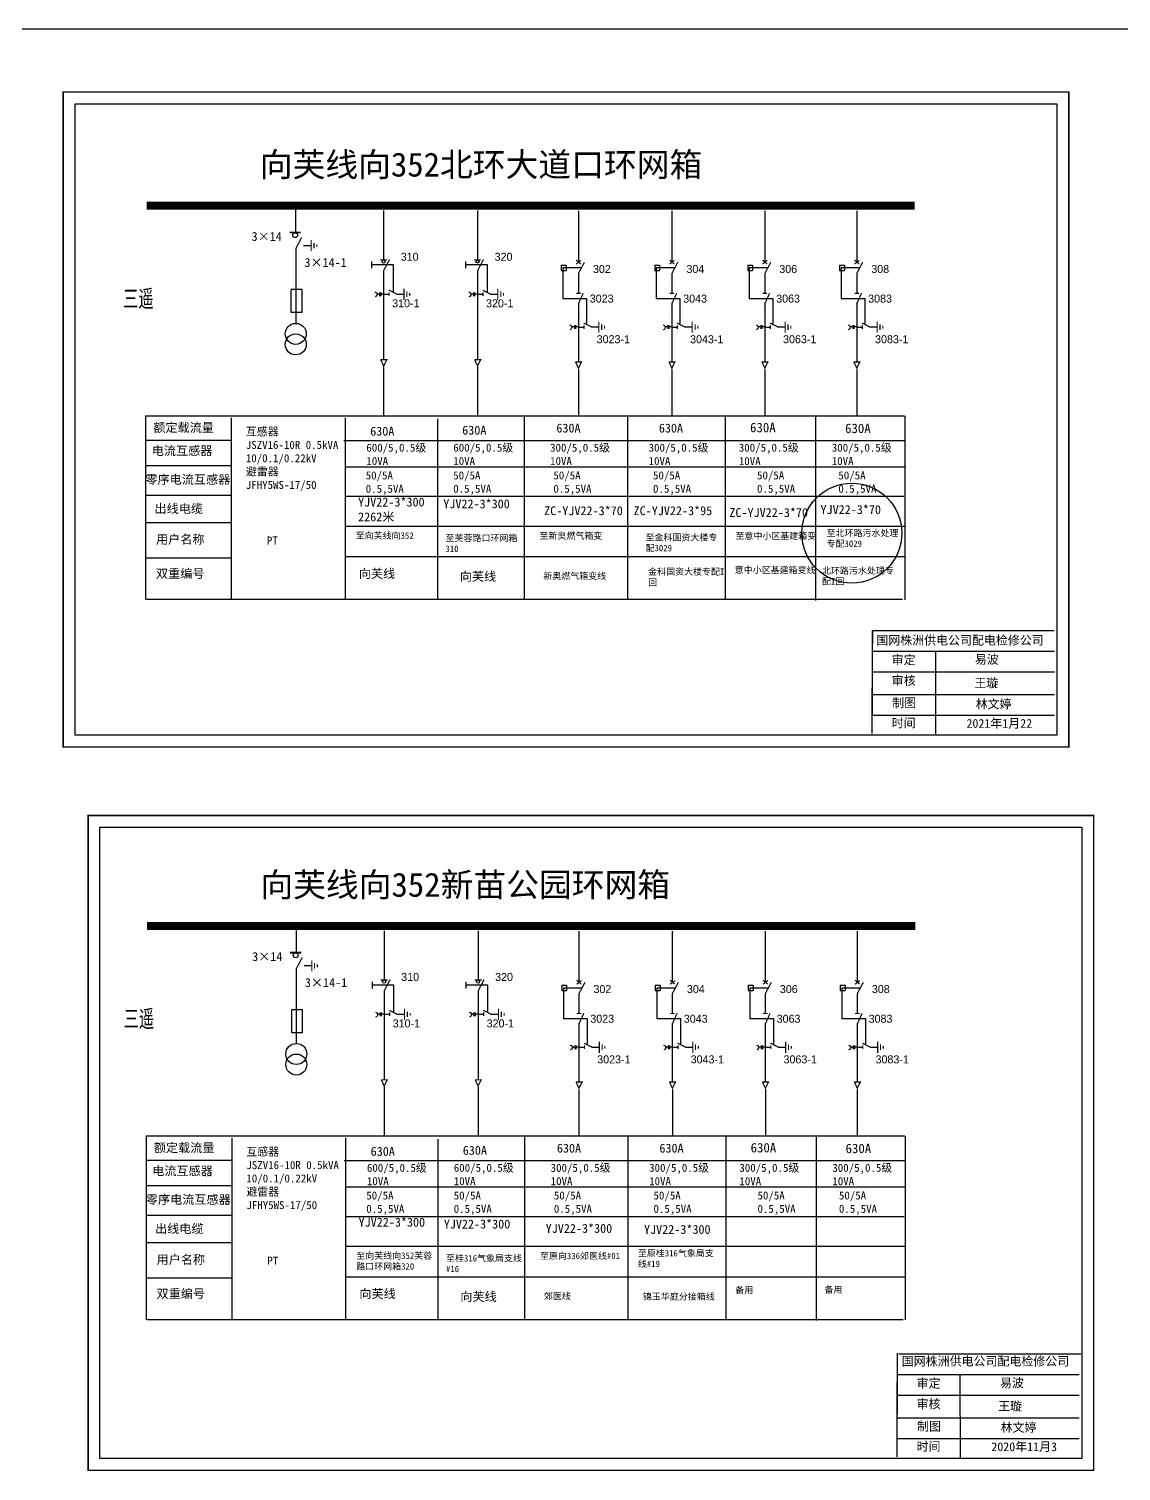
# Model space of a CAD drawing. Extents: x -706 to -286, y -185 to 112.
# Drawn here: x -558.4 to -422.1, y -67.5 to 112.4 of the extents above; entities that cross this region are included whole.
import ezdxf

# ---------------------------------------------------------------- set-up
doc = ezdxf.new("R2010")
doc.units = 0
doc.header["$LTSCALE"] = 0.774411
doc.linetypes.add('ACAD_ISO02W100', pattern=[15, 12, -3])
doc.linetypes.add('CENTER', pattern=[50.8, 31.75, -6.35, 6.35, -6.35])
doc.layers.get('0').update_dxf_attribs({"linetype": 'CONTINUOUS'})
doc.layers.add('2', color=7, linetype='CONTINUOUS')
doc.layers.add('3', color=7, linetype='CONTINUOUS')
doc.styles.add('hztxt_txtstyle_0.00_0_0', font='simkai.ttf')
doc.styles.add('hztxt_txtstyle_1.80_0_0', font='', dxfattribs={"height": 1.8, "bigfont": 'hztxt.shx'})
doc.styles.add('hztxt_txtstyle_2.70_0_0', font='simkai.ttf', dxfattribs={"height": 2.7})
doc.styles.add('SimSun_txtstyle_1.09_0_0', font='', dxfattribs={"height": 1.0944})
doc.styles.add('字体', font='', dxfattribs={"height": 2.5})
doc.styles.add('宋体', font='', dxfattribs={"width": 0.65})
doc.styles.get('hztxt_txtstyle_1.80_0_0').set_extended_font_data('hztxt')
doc.styles.get('SimSun_txtstyle_1.09_0_0').set_extended_font_data('SimSun')
doc.styles.get('字体').set_extended_font_data('SimSun')
doc.styles.get('宋体').set_extended_font_data('SimSun')

# ---------------------------------------------------------------- blocks, each defined once
blk = doc.blocks.new('JD')
for points in [[(-2, 0.2), (-2, -0.2), (2, 0.2), (2, -0.2)], [(1, -1.2), (1, -0.8), (-1, -1.2), (-1, -0.8)], [(-0.5, -1.8), (-0.5, -2.2), (0.5, -1.8), (0.5, -2.2)]]:
    blk.add_trace(points)

msp = doc.modelspace()

# ---------------------------------------------------------------- linework, layer by layer
at = {"color": 0}
for p, q in [((-705.81, 112.39), (-285.81, 112.39)), ((-525.14, 90.32), (-525.14, 87.03)), ((-514.16, 89.71), (-514.16, 83.6)), ((-502.44, 89.71), (-502.44, 83.6)), ((-489.85, 89.68), (-489.85, 83.26)), ((-478.19, 89.68), (-478.19, 83.26)), ((-466.59, 89.68), (-466.59, 83.26)), ((-455.12, 89.68), (-455.12, 83.26)), ((-525.12, 84.99), (-525.12, 75.67)), ((-524.14, 85.36), (-523.2, 85.36)), ((-491.98, 82.92), (-491.38, 82.92)), ((-491.98, 82.92), (-491.98, 82.25)), ((-491.38, 82.92), (-491.38, 82.25)), ((-480.32, 82.92), (-479.72, 82.92)), ((-480.32, 82.92), (-480.32, 82.25)), ((-479.72, 82.92), (-479.72, 82.25)), ((-468.72, 82.92), (-468.13, 82.92)), ((-468.72, 82.92), (-468.72, 82.25)), ((-468.13, 82.92), (-468.13, 82.25)), ((-457.25, 82.92), (-456.65, 82.92)), ((-457.25, 82.92), (-457.25, 82.25)), ((-456.65, 82.92), (-456.65, 82.25)), ((-514.16, 82.24), (-514.16, 71.14)), ((-502.44, 82.24), (-502.44, 71.14)), ((-491.98, 82.25), (-491.38, 82.25)), ((-489.85, 81.9), (-489.85, 79.43)), ((-480.32, 82.25), (-479.72, 82.25)), ((-478.19, 81.9), (-478.19, 79.43)), ((-468.72, 82.25), (-468.13, 82.25)), ((-466.59, 81.9), (-466.59, 79.43)), ((-457.25, 82.25), (-456.65, 82.25)), ((-455.12, 81.9), (-455.12, 79.43)), ((-514.16, 79.29), (-513.46, 79.29)), ((-512.56, 79.31), (-511.62, 79.31)), ((-502.44, 79.29), (-501.75, 79.29)), ((-500.84, 79.31), (-499.9, 79.31)), ((-489.85, 78.19), (-489.85, 70.88)), ((-478.19, 78.19), (-478.19, 70.88)), ((-466.59, 78.19), (-466.59, 70.88)), ((-455.12, 78.19), (-455.12, 70.88)), ((-489.85, 75.19), (-489.16, 75.19)), ((-488.26, 75.21), (-487.32, 75.21)), ((-478.19, 75.19), (-477.5, 75.19)), ((-476.6, 75.21), (-475.66, 75.21)), ((-466.59, 75.19), (-465.9, 75.19)), ((-465, 75.21), (-464.06, 75.21)), ((-455.12, 75.19), (-454.43, 75.19)), ((-453.52, 75.21), (-452.58, 75.21)), ((-533.08, 61.04), (-543.79, 61.04)), ((-533.12, 57.89), (-543.83, 57.89)), ((-533.12, 54.17), (-543.83, 54.17)), ((-533.16, 50.78), (-543.87, 50.78)), ((-533.12, 46.37), (-543.83, 46.37)), ((-525.07, 0.48), (-525.07, -2.81)), ((-514.09, -0.13), (-514.09, -6.24)), ((-502.37, -0.13), (-502.37, -6.24)), ((-489.78, -0.16), (-489.78, -6.58)), ((-478.13, -0.16), (-478.13, -6.58)), ((-466.53, -0.16), (-466.53, -6.58)), ((-455.05, -0.16), (-455.05, -6.58)), ((-525.06, -4.85), (-525.06, -14.17)), ((-524.08, -4.48), (-523.14, -4.48)), ((-491.91, -6.92), (-491.32, -6.92)), ((-491.91, -6.92), (-491.91, -7.59)), ((-491.32, -6.92), (-491.32, -7.59)), ((-480.26, -6.92), (-479.66, -6.92)), ((-480.26, -6.92), (-480.26, -7.59)), ((-479.66, -6.92), (-479.66, -7.59)), ((-468.66, -6.92), (-468.06, -6.92)), ((-468.66, -6.92), (-468.66, -7.59)), ((-468.06, -6.92), (-468.06, -7.59)), ((-457.18, -6.92), (-456.58, -6.92)), ((-457.18, -6.92), (-457.18, -7.59)), ((-456.58, -6.92), (-456.58, -7.59)), ((-514.09, -7.6), (-514.09, -18.7)), ((-502.37, -7.6), (-502.37, -18.7)), ((-491.91, -7.59), (-491.32, -7.59)), ((-489.78, -7.94), (-489.78, -10.41)), ((-480.26, -7.59), (-479.66, -7.59)), ((-478.13, -7.94), (-478.13, -10.41)), ((-468.66, -7.59), (-468.06, -7.59)), ((-466.53, -7.94), (-466.53, -10.41)), ((-457.18, -7.59), (-456.58, -7.59)), ((-455.05, -7.94), (-455.05, -10.41)), ((-514.09, -10.55), (-513.4, -10.55)), ((-512.5, -10.53), (-511.56, -10.53)), ((-502.37, -10.55), (-501.68, -10.55)), ((-500.78, -10.53), (-499.84, -10.53)), ((-489.78, -11.65), (-489.78, -18.96)), ((-478.13, -11.65), (-478.13, -18.96)), ((-466.53, -11.65), (-466.53, -18.96)), ((-455.05, -11.65), (-455.05, -18.96)), ((-489.78, -14.65), (-489.09, -14.65)), ((-488.19, -14.63), (-487.25, -14.63)), ((-478.13, -14.65), (-477.43, -14.65)), ((-476.53, -14.63), (-475.59, -14.63)), ((-466.53, -14.65), (-465.84, -14.65)), ((-464.93, -14.63), (-463.99, -14.63)), ((-455.05, -14.65), (-454.36, -14.65)), ((-453.46, -14.63), (-452.52, -14.63)), ((-533.02, -28.8), (-543.72, -28.8)), ((-533.06, -31.95), (-543.76, -31.95)), ((-533.06, -35.66), (-543.76, -35.66)), ((-533.1, -39.06), (-543.8, -39.06)), ((-533.06, -43.46), (-543.76, -43.46))]:
    msp.add_line(p, q, dxfattribs=at)
at = {"color": 0, "linetype": 'ACAD_ISO02W100'}
for p, q in [((-489.55, 82.57), (-491.79, 82.57)), ((-491.79, 82.57), (-491.79, 78.76)), ((-477.89, 82.57), (-480.13, 82.57)), ((-480.13, 82.57), (-480.13, 78.76)), ((-466.29, 82.57), (-468.53, 82.57)), ((-468.53, 82.57), (-468.53, 78.76)), ((-454.82, 82.57), (-457.06, 82.57)), ((-457.06, 82.57), (-457.06, 78.76)), ((-491.79, 78.76), (-488.84, 78.76)), ((-488.84, 78.76), (-488.84, 75.62)), ((-480.13, 78.76), (-477.18, 78.76)), ((-477.18, 78.76), (-477.18, 75.62)), ((-468.53, 78.76), (-465.58, 78.76)), ((-465.58, 78.76), (-465.58, 75.62)), ((-457.06, 78.76), (-454.1, 78.76)), ((-454.1, 78.76), (-454.1, 75.62)), ((-489.48, -7.27), (-491.72, -7.27)), ((-491.72, -7.27), (-491.72, -11.08)), ((-477.83, -7.27), (-480.07, -7.27)), ((-480.07, -7.27), (-480.07, -11.08)), ((-466.23, -7.27), (-468.47, -7.27)), ((-468.47, -7.27), (-468.47, -11.08)), ((-454.75, -7.27), (-456.99, -7.27)), ((-456.99, -7.27), (-456.99, -11.08)), ((-491.72, -11.08), (-488.77, -11.08)), ((-488.77, -11.08), (-488.77, -14.22)), ((-480.07, -11.08), (-477.11, -11.08)), ((-477.11, -11.08), (-477.11, -14.22)), ((-468.47, -11.08), (-465.51, -11.08)), ((-465.51, -11.08), (-465.51, -14.22)), ((-456.99, -11.08), (-454.04, -11.08)), ((-454.04, -11.08), (-454.04, -14.22))]:
    msp.add_line(p, q, dxfattribs=at)
at = {"color": 0, "linetype": 'CENTER'}
for p, q in [((-514.15, 70.24), (-514.15, 64.1)), ((-502.43, 70.24), (-502.43, 64.1)), ((-489.85, 69.9), (-489.85, 64.14)), ((-478.19, 69.9), (-478.19, 64.14)), ((-466.59, 69.9), (-466.59, 64.14)), ((-455.11, 69.9), (-455.11, 64.14)), ((-514.09, -19.6), (-514.09, -25.73)), ((-502.37, -19.6), (-502.37, -25.73)), ((-489.78, -19.94), (-489.78, -25.7)), ((-478.12, -19.94), (-478.12, -25.7)), ((-466.52, -19.94), (-466.52, -25.7)), ((-455.05, -19.94), (-455.05, -25.7))]:
    msp.add_line(p, q, dxfattribs=at)
at = {"color": 0, "linetype": 'Continuous'}
for p, q in [((-543.85, 64.12), (-449.19, 64.12)), ((-543.81, 41.18), (-543.81, 64.12)), ((-533.18, 63.87), (-533.18, 41.18)), ((-518.97, 63.87), (-518.97, 41.18)), ((-507.45, 63.72), (-507.45, 41.19)), ((-496.63, 64.08), (-496.63, 41.18)), ((-483.73, 64.08), (-483.73, 41.18)), ((-471.53, 64.06), (-471.53, 41.16)), ((-460.26, 63.98), (-460.26, 41.09)), ((-449.13, 64.1), (-449.13, 41.16)), ((-519.14, 61.05), (-449.15, 61.05)), ((-518.97, 57.76), (-449.13, 57.76)), ((-518.97, 54.08), (-449.25, 54.08)), ((-518.97, 50.35), (-449.06, 50.35)), ((-518.97, 46.55), (-449.15, 46.55)), ((-449.4, 41.18), (-543.73, 41.18)), ((-453.19, 34.77), (-430.44, 34.77)), ((-445.27, 34.77), (-445.3, 24.43)), ((-453.19, 32.18), (-430.44, 32.18)), ((-453.19, 29.35), (-430.44, 29.35)), ((-453.19, 26.76), (-430.44, 26.76)), ((-543.78, -25.72), (-449.12, -25.72)), ((-543.74, -48.66), (-543.74, -25.72)), ((-533.11, -25.97), (-533.11, -48.66)), ((-518.9, -25.97), (-518.9, -48.66)), ((-507.39, -26.12), (-507.39, -48.65)), ((-496.56, -25.76), (-496.56, -48.66)), ((-483.67, -25.76), (-483.67, -48.66)), ((-471.47, -25.78), (-471.47, -48.67)), ((-460.2, -25.86), (-460.2, -48.75)), ((-449.06, -25.74), (-449.06, -48.68)), ((-519.08, -28.78), (-449.09, -28.78)), ((-518.9, -32.08), (-449.06, -32.08)), ((-518.9, -35.76), (-449.18, -35.76)), ((-518.9, -39.49), (-448.99, -39.49)), ((-518.9, -43.29), (-449.09, -43.29)), ((-449.33, -48.66), (-543.67, -48.66)), ((-450.09, -55.47), (-427.34, -55.47)), ((-442.27, -55.53), (-442.19, -65.81)), ((-450.09, -58.06), (-427.34, -58.06)), ((-450.09, -60.89), (-427.34, -60.89)), ((-450.09, -63.48), (-427.34, -63.48))]:
    msp.add_line(p, q, dxfattribs=at)
at = {"color": 0, "linetype": 'Continuous', "const_width": 0.182}
for points in [[(-554.14, 104.5), (-428.65, 104.5), (-428.65, 22.79), (-554.14, 22.79)], [(-551.03, 14.25), (-425.55, 14.25), (-425.55, -67.45), (-551.03, -67.45)]]:
    msp.add_lwpolyline(points, close=True, dxfattribs=at)
at = {"color": 0, "linetype": 'Continuous'}
for points in [[(-552.66, 103.02), (-430.13, 103.02), (-430.13, 24.27), (-552.66, 24.27)], [(-549.55, 12.78), (-427.02, 12.78), (-427.02, -65.97), (-549.55, -65.97)]]:
    msp.add_lwpolyline(points, close=True, dxfattribs=at)
at = {"color": 0}
for points, const_width in [([(-543.73, 90.32), (-447.89, 90.32)], 0.998), ([(-525.89, 86.98), (-524.49, 86.98)], 0.238), ([(-525.12, 84.95), (-524.38, 86.37)], 0.15), ([(-514.6, 83.58), (-513.71, 83.58)], 0.15), ([(-514.16, 82.2), (-513.41, 83.62)], 0.15), ([(-502.88, 83.58), (-502, 83.58)], 0.15), ([(-502.44, 82.2), (-501.69, 83.62)], 0.15), ([(-490.13, 83.04), (-489.53, 83.5)], 0.15), ([(-490.13, 83.54), (-489.54, 83.05)], 0.15), ([(-489.85, 81.86), (-489.1, 83.28)], 0.15), ([(-478.47, 83.54), (-477.88, 83.05)], 0.15), ([(-478.48, 83.04), (-477.87, 83.5)], 0.15), ([(-478.19, 81.86), (-477.44, 83.28)], 0.15), ([(-466.87, 83.54), (-466.29, 83.05)], 0.15), ([(-466.88, 83.04), (-466.27, 83.5)], 0.15), ([(-466.59, 81.86), (-465.84, 83.28)], 0.15), ([(-455.4, 83.04), (-454.79, 83.5)], 0.15), ([(-455.4, 83.54), (-454.81, 83.05)], 0.15), ([(-455.12, 81.86), (-454.37, 83.28)], 0.15), ([(-513.5, 79.79), (-512.5, 79.29)], 0.15), ([(-513.46, 79.52), (-513.46, 79.06)], 0.15), ([(-501.78, 79.79), (-500.79, 79.29)], 0.15), ([(-501.75, 79.52), (-501.75, 79.06)], 0.15), ([(-490.12, 79.39), (-489.56, 79.39)], 0.15), ([(-489.88, 78.01), (-489.25, 79.42)], 0.15), ([(-478.46, 79.39), (-477.91, 79.39)], 0.15), ([(-478.22, 78.01), (-477.59, 79.42)], 0.15), ([(-466.86, 79.39), (-466.31, 79.39)], 0.15), ([(-466.62, 78.01), (-465.99, 79.42)], 0.15), ([(-455.39, 79.39), (-454.83, 79.39)], 0.15), ([(-455.15, 78.01), (-454.52, 79.42)], 0.15), ([(-489.2, 75.69), (-488.2, 75.19)], 0.15), ([(-477.54, 75.69), (-476.54, 75.19)], 0.15), ([(-465.94, 75.69), (-464.94, 75.19)], 0.15), ([(-454.46, 75.69), (-453.47, 75.19)], 0.15), ([(-489.16, 75.42), (-489.16, 74.96)], 0.15), ([(-477.5, 75.42), (-477.5, 74.96)], 0.15), ([(-465.9, 75.42), (-465.9, 74.96)], 0.15), ([(-454.43, 75.42), (-454.43, 74.96)], 0.15), ([(-514.52, 71.12), (-513.76, 71.12), (-514.15, 70.34), (-514.52, 71.13)], 0.15), ([(-502.81, 71.12), (-502.04, 71.12), (-502.43, 70.34), (-502.8, 71.13)], 0.15), ([(-490.22, 70.84), (-489.46, 70.84), (-489.85, 70.06), (-490.21, 70.85)], 0.15), ([(-478.56, 70.84), (-477.8, 70.84), (-478.19, 70.06), (-478.55, 70.85)], 0.15), ([(-466.96, 70.84), (-466.2, 70.84), (-466.59, 70.06), (-466.95, 70.85)], 0.15), ([(-455.48, 70.84), (-454.72, 70.84), (-455.11, 70.06), (-455.48, 70.85)], 0.15), ([(-543.67, 0.48), (-447.82, 0.48)], 0.998), ([(-525.83, -2.86), (-524.42, -2.86)], 0.238), ([(-525.06, -4.88), (-524.31, -3.46)], 0.15), ([(-514.53, -6.26), (-513.65, -6.26)], 0.15), ([(-514.09, -7.64), (-513.34, -6.22)], 0.15), ([(-502.81, -6.26), (-501.93, -6.26)], 0.15), ([(-502.37, -7.64), (-501.62, -6.22)], 0.15), ([(-490.06, -6.3), (-489.48, -6.79)], 0.15), ([(-490.07, -6.8), (-489.46, -6.34)], 0.15), ([(-489.78, -7.98), (-489.03, -6.56)], 0.15), ([(-478.41, -6.8), (-477.8, -6.34)], 0.15), ([(-478.41, -6.3), (-477.82, -6.79)], 0.15), ([(-478.13, -7.98), (-477.38, -6.56)], 0.15), ([(-466.81, -6.8), (-466.2, -6.34)], 0.15), ([(-466.81, -6.3), (-466.22, -6.79)], 0.15), ([(-466.53, -7.98), (-465.78, -6.56)], 0.15), ([(-455.33, -6.3), (-454.74, -6.79)], 0.15), ([(-455.34, -6.8), (-454.73, -6.34)], 0.15), ([(-455.05, -7.98), (-454.3, -6.56)], 0.15), ([(-513.44, -10.05), (-512.44, -10.55)], 0.15), ([(-513.4, -10.32), (-513.4, -10.78)], 0.15), ([(-501.72, -10.05), (-500.72, -10.55)], 0.15), ([(-501.68, -10.32), (-501.68, -10.78)], 0.15), ([(-490.05, -10.45), (-489.5, -10.45)], 0.15), ([(-489.81, -11.83), (-489.18, -10.42)], 0.15), ([(-478.39, -10.45), (-477.84, -10.45)], 0.15), ([(-478.16, -11.83), (-477.53, -10.42)], 0.15), ([(-466.8, -10.45), (-466.24, -10.45)], 0.15), ([(-466.56, -11.83), (-465.93, -10.42)], 0.15), ([(-455.32, -10.45), (-454.76, -10.45)], 0.15), ([(-455.08, -11.83), (-454.45, -10.42)], 0.15), ([(-489.13, -14.15), (-488.13, -14.65)], 0.15), ([(-489.09, -14.42), (-489.09, -14.88)], 0.15), ([(-477.47, -14.15), (-476.47, -14.65)], 0.15), ([(-477.43, -14.42), (-477.43, -14.88)], 0.15), ([(-465.87, -14.15), (-464.88, -14.65)], 0.15), ([(-465.84, -14.42), (-465.84, -14.88)], 0.15), ([(-454.4, -14.15), (-453.4, -14.65)], 0.15), ([(-454.36, -14.42), (-454.36, -14.88)], 0.15), ([(-514.46, -18.72), (-513.7, -18.72), (-514.09, -19.49), (-514.45, -18.71)], 0.15), ([(-502.74, -18.72), (-501.98, -18.72), (-502.37, -19.49), (-502.73, -18.71)], 0.15), ([(-490.15, -19), (-489.39, -19), (-489.78, -19.77), (-490.14, -18.99)], 0.15), ([(-478.49, -19), (-477.73, -19), (-478.12, -19.77), (-478.48, -18.99)], 0.15), ([(-466.9, -19), (-466.13, -19), (-466.52, -19.77), (-466.89, -18.99)], 0.15), ([(-455.42, -19), (-454.66, -19), (-455.05, -19.77), (-455.41, -18.99)], 0.15)]:
    msp.add_lwpolyline(points, dxfattribs=dict(at, const_width=const_width))
for points in [[(-515.67, 83.36), (-515.67, 82.52)], [(-503.95, 83.36), (-503.95, 82.52)], [(-525.72, 79.83), (-525.72, 77.03), (-524.33, 77.03), (-524.33, 79.86), (-525.72, 79.86)], [(-514.66, 79.3), (-514.98, 79.3)], [(-514.66, 79.51), (-514.66, 79.05)], [(-514.52, 79.51), (-514.52, 79.05)], [(-514.16, 79.3), (-514.52, 79.3)], [(-502.94, 79.3), (-503.26, 79.3)], [(-502.94, 79.51), (-502.94, 79.05)], [(-502.8, 79.51), (-502.8, 79.05)], [(-502.44, 79.3), (-502.8, 79.3)], [(-490.35, 75.2), (-490.67, 75.2)], [(-490.35, 75.41), (-490.35, 74.95)], [(-490.21, 75.41), (-490.21, 74.95)], [(-489.85, 75.2), (-490.21, 75.2)], [(-478.7, 75.2), (-479.01, 75.2)], [(-478.7, 75.41), (-478.7, 74.95)], [(-478.55, 75.41), (-478.55, 74.95)], [(-478.19, 75.2), (-478.55, 75.2)], [(-467.1, 75.2), (-467.41, 75.2)], [(-467.1, 75.41), (-467.1, 74.95)], [(-466.96, 75.41), (-466.96, 74.95)], [(-466.6, 75.2), (-466.96, 75.2)], [(-455.62, 75.2), (-455.94, 75.2)], [(-455.62, 75.41), (-455.62, 74.95)], [(-455.48, 75.41), (-455.48, 74.95)], [(-455.12, 75.2), (-455.48, 75.2)], [(-515.6, -6.48), (-515.6, -7.32)], [(-503.88, -6.48), (-503.88, -7.32)], [(-525.65, -10.01), (-525.65, -12.81), (-524.27, -12.81), (-524.27, -9.98), (-525.65, -9.98)], [(-514.59, -10.54), (-514.91, -10.54)], [(-514.59, -10.33), (-514.59, -10.78)], [(-514.45, -10.33), (-514.45, -10.78)], [(-514.09, -10.54), (-514.45, -10.54)], [(-502.88, -10.54), (-503.19, -10.54)], [(-502.88, -10.33), (-502.88, -10.78)], [(-502.74, -10.33), (-502.74, -10.78)], [(-502.37, -10.54), (-502.74, -10.54)], [(-490.29, -14.64), (-490.6, -14.64)], [(-490.29, -14.43), (-490.29, -14.89)], [(-490.15, -14.43), (-490.15, -14.89)], [(-489.79, -14.64), (-490.15, -14.64)], [(-478.63, -14.64), (-478.94, -14.64)], [(-478.63, -14.43), (-478.63, -14.89)], [(-478.49, -14.43), (-478.49, -14.89)], [(-478.13, -14.64), (-478.49, -14.64)], [(-467.03, -14.64), (-467.35, -14.64)], [(-467.03, -14.43), (-467.03, -14.89)], [(-466.89, -14.43), (-466.89, -14.89)], [(-466.53, -14.64), (-466.89, -14.64)], [(-455.55, -14.64), (-455.87, -14.64)], [(-455.55, -14.43), (-455.55, -14.89)], [(-455.41, -14.43), (-455.41, -14.89)], [(-455.05, -14.64), (-455.41, -14.64)]]:
    msp.add_lwpolyline(points, dxfattribs=at)
at = {"color": 0, "linetype": 'ACAD_ISO02W100'}
for points in [[(-512.93, 79.53), (-512.93, 82.94), (-515.67, 82.94)], [(-501.21, 79.53), (-501.21, 82.94), (-503.95, 82.94)], [(-512.86, -10.31), (-512.86, -6.9), (-515.6, -6.9)], [(-501.14, -10.31), (-501.14, -6.9), (-503.88, -6.9)]]:
    msp.add_lwpolyline(points, dxfattribs=at)
at = {"color": 0}
for points in [[(-515.24, 79.56, -0.877934), (-515.23, 78.95)], [(-503.53, 79.56, -0.877934), (-503.51, 78.95)], [(-490.94, 75.45, -0.877934), (-490.93, 74.85)], [(-479.28, 75.45, -0.877934), (-479.27, 74.85)], [(-467.68, 75.45, -0.877934), (-467.67, 74.85)], [(-456.2, 75.45, -0.877934), (-456.19, 74.85)], [(-515.18, -10.28, -0.877934), (-515.17, -10.89)], [(-503.46, -10.28, -0.877934), (-503.45, -10.89)], [(-490.87, -14.39, -0.877934), (-490.86, -14.99)], [(-479.21, -14.39, -0.877934), (-479.2, -14.99)], [(-467.62, -14.39, -0.877934), (-467.6, -14.99)], [(-456.14, -14.39, -0.877934), (-456.13, -14.99)]]:
    msp.add_lwpolyline(points, format="xyb", dxfattribs=at)
at = {"color": 0, "linetype": 'Continuous', "const_width": 0.182}
for points in [[(-453.15, 37.31), (-453.21, 24.48)], [(-453.19, 37.31), (-430.44, 37.31)], [(-450.05, -52.81), (-450.1, -65.77)], [(-449.89, -52.92), (-427.14, -52.92)]]:
    msp.add_lwpolyline(points, dxfattribs=at)
at = {"color": 0}
for centre, radius in [((-525.19, 86.65), 0.305), ((-514.16, 83.37), 0.192), ((-502.44, 83.37), 0.192), ((-525.13, -3.19), 0.305), ((-514.09, -6.47), 0.192), ((-502.37, -6.47), 0.192)]:
    msp.add_circle(centre, radius, dxfattribs=at)
at = {"color": 1, "linetype": 'Continuous'}
msp.add_circle((-455.73, 49.47), 6.24, dxfattribs=at)
at = {"layer": '2', "color": 0}
for centre in [(-525.12, 74.34), (-525.12, 73.03), (-525.05, -15.5), (-525.05, -16.81)]:
    msp.add_circle(centre, 1.31, dxfattribs=at)

# ---------------------------------------------------------------- block references
at = {"color": 0, "xscale": 0.3494655254594932, "yscale": 0.3494655254594932, "zscale": 0.3494655254595134, "rotation": 90}
for p in [(-523.19, 85.34), (-511.61, 79.28), (-499.89, 79.28), (-487.3, 75.18), (-475.64, 75.18), (-464.05, 75.18), (-452.57, 75.18), (-523.12, -4.5), (-511.54, -10.55), (-499.82, -10.55), (-487.24, -14.66), (-475.58, -14.66), (-463.98, -14.66), (-452.5, -14.66)]:
    msp.add_blockref('JD', p, dxfattribs=at)

# ---------------------------------------------------------------- texts
at = {"color": 0, "linetype": 'Continuous', "style": 'hztxt_txtstyle_2.70_0_0'}
for s, p in [('3×14', (-530.63, 85.94)), ('3×14-1', (-524.04, 82.69)), ('3×14', (-530.56, -3.9)), ('3×14-1', (-523.98, -7.15))]:
    msp.add_text(s, height=1.109, dxfattribs=at).set_placement(p)
at = {"color": 0, "style": 'hztxt_txtstyle_1.80_0_0'}
for s, p in [('310', (-512.02, 83.46)), ('320', (-500.3, 83.46)), ('302', (-488.03, 81.93)), ('304', (-476.37, 81.93)), ('306', (-464.78, 81.93)), ('308', (-453.3, 81.93)), ('3023', (-488.43, 78.24)), ('3043', (-476.77, 78.24)), ('3063', (-465.17, 78.24)), ('3083', (-453.69, 78.24)), ('310-1', (-513.09, 77.65)), ('320-1', (-501.37, 77.65)), ('3023-1', (-487.57, 73.17)), ('3043-1', (-475.91, 73.17)), ('3063-1', (-464.31, 73.17)), ('3083-1', (-452.83, 73.17)), ('310', (-511.96, -6.38)), ('320', (-500.24, -6.38)), ('302', (-487.97, -7.9)), ('304', (-476.31, -7.9)), ('306', (-464.71, -7.9)), ('308', (-453.23, -7.9)), ('3023', (-488.36, -11.6)), ('3043', (-476.7, -11.6)), ('3063', (-465.11, -11.6)), ('3083', (-453.63, -11.6)), ('310-1', (-513.02, -12.18)), ('320-1', (-501.3, -12.18)), ('3023-1', (-487.5, -16.67)), ('3043-1', (-475.84, -16.67)), ('3063-1', (-464.25, -16.67)), ('3083-1', (-452.77, -16.67))]:
    msp.add_text(s, height=0.998, dxfattribs=at).set_placement(p)
at = {"color": 0, "linetype": 'Continuous', "attachment_point": 1}
for s, insert, char_height, width, style in [('向芙线向352北环大道口环网箱', (-529.61, 96.96), 3, 90.5642, '字体'), ('{\\fSimSun|b0|i0|c134|p2;额定载流量}', (-542.9, 63.21), 1.1094, 17.8852, 'hztxt_txtstyle_2.70_0_0'), ('{\\fSimSun|b0|i0|c134|p2;630A}', (-492.6, 63.14), 1.1094, 17.8852, 'hztxt_txtstyle_2.70_0_0'), ('{\\fSimSun|b0|i0|c134|p2;630A}', (-479.81, 63.14), 1.1094, 17.8852, 'hztxt_txtstyle_2.70_0_0'), ('{\\fSimSun|b0|i0|c134|p2;630A}', (-468.43, 63.24), 1.1757, 9.454, 'hztxt_txtstyle_0.00_0_0'), ('{\\fSimSun|b0|i0|c134|p2;630A}', (-456.57, 63.14), 1.1757, 9.454, 'hztxt_txtstyle_0.00_0_0'), ('\\A1;{\\fSimSun|b0|i0|c134|p2;互感器\\PJSZV16-10R 0.5kVA\\P10/0.1/0.22kV\\P避雷器\\PJFHY5WS-17/50}', (-531.35, 62.65), 0.9985, 18.4113, 'hztxt_txtstyle_2.70_0_0'), ('{\\fSimSun|b0|i0|c134|p2;630A}', (-515.83, 62.75), 1.1094, 17.8852, 'hztxt_txtstyle_2.70_0_0'), ('{\\fSimSun|b0|i0|c134|p2;630A}', (-504.35, 62.88), 1.1094, 17.8852, 'hztxt_txtstyle_2.70_0_0'), ('{\\fSimSun|b0|i0|c134|p2;电流互感器}', (-543.09, 60.32), 1.1094, 17.8852, 'hztxt_txtstyle_2.70_0_0'), ('\\A1;{\\fSimSun|b0|i0|c134|p2;600/5,0.5级\\P10VA}', (-516.31, 60.64), 0.9985, 18.4113, 'hztxt_txtstyle_2.70_0_0'), ('\\A1;{\\fSimSun|b0|i0|c134|p2;600/5,0.5级\\P10VA}', (-505.46, 60.64), 0.9985, 18.4113, 'hztxt_txtstyle_2.70_0_0'), ('\\A1;{\\fSimSun|b0|i0|c134|p2;300/5,0.5级\\P10VA}', (-493.38, 60.64), 0.9985, 18.4113, 'hztxt_txtstyle_2.70_0_0'), ('\\A1;{\\fSimSun|b0|i0|c134|p2;300/5,0.5级\\P10VA}', (-481.09, 60.64), 0.9985, 18.4113, 'hztxt_txtstyle_2.70_0_0'), ('\\A1;{\\fSimSun|b0|i0|c134|p2;300/5,0.5级\\P10VA}', (-469.83, 60.64), 0.9985, 18.4113, 'hztxt_txtstyle_2.70_0_0'), ('\\A1;{\\fSimSun|b0|i0|c134|p2;300/5,0.5级\\P10VA}', (-458.23, 60.64), 0.9985, 18.4113, 'hztxt_txtstyle_2.70_0_0'), ('{\\fSimSun|b0|i0|c134|p2;零序电流互感器}', (-543.88, 56.74), 1.1094, 17.8852, 'hztxt_txtstyle_2.70_0_0'), ('{\\fSimSun|b0|i0|c134|p2;50/5A\\P0.5,5VA}', (-516.39, 57.18), 0.9985, 17.8852, 'hztxt_txtstyle_2.70_0_0'), ('{\\fSimSun|b0|i0|c134|p2;50/5A\\P0.5,5VA}', (-505.47, 57.18), 0.9985, 17.8852, 'hztxt_txtstyle_2.70_0_0'), ('{\\fSimSun|b0|i0|c134|p2;50/5A\\P0.5,5VA}', (-492.97, 57.18), 0.9985, 17.8852, 'hztxt_txtstyle_2.70_0_0'), ('{\\fSimSun|b0|i0|c134|p2;50/5A\\P0.5,5VA}', (-480.54, 57.18), 0.9985, 17.8852, 'hztxt_txtstyle_2.70_0_0'), ('{\\fSimSun|b0|i0|c134|p2;50/5A\\P0.5,5VA}', (-467.56, 57.18), 0.9985, 17.8852, 'hztxt_txtstyle_2.70_0_0'), ('{\\fSimSun|b0|i0|c134|p2;50/5A\\P0.5,5VA}', (-457.41, 57.18), 0.9985, 17.8852, 'hztxt_txtstyle_2.70_0_0'), ('{\\fSimSun|b0|i0|c134|p2;YJV22-3*300\\P2262米}', (-517.34, 53.91), 1.1094, 17.8852, 'hztxt_txtstyle_2.70_0_0'), ('{\\fSimSun|b0|i0|c134|p2;出线电缆}', (-542.75, 53.1), 1.1094, 17.8852, 'hztxt_txtstyle_2.70_0_0'), ('{\\fSimSun|b0|i0|c134|p2;用户名称}', (-542.56, 49.26), 1.1094, 17.8852, 'hztxt_txtstyle_2.70_0_0'), ('{\\fSimSun|b0|i0|c134|p2;PT}', (-528.73, 49.06), 1.0024, 7.7986, 'hztxt_txtstyle_0.00_0_0'), ('{\\fSimSun|b0|i0|c134|p2;至向芙线向352}', (-517.64, 49.58), 0.8, 9.6036, 'hztxt_txtstyle_2.70_0_0'), ('{\\fSimSun|b0|i0|c134|p2;至芙蓉路口环网箱310}', (-506.43, 49.26), 0.8, 9.6036, 'hztxt_txtstyle_2.70_0_0'), ('{\\fSimSun|b0|i0|c134|p2;双重编号}', (-542.56, 45), 1.1094, 17.8852, 'hztxt_txtstyle_2.70_0_0'), ('{\\fSimSun|b0|i0|c134|p2;向芙线}', (-517.25, 44.99), 1.1094, 9.6036, 'hztxt_txtstyle_2.70_0_0'), ('{\\fSimSun|b0|i0|c134|p2;向芙线}', (-504.65, 44.64), 1.1094, 9.6036, 'hztxt_txtstyle_2.70_0_0'), ('国网株洲供电公司配电检修公司', (-452.68, 36.66), 1.0944, 29.9201, '字体'), ('\\f\uffbfﾬￌﾣﾤ_GB2312|b0|i0|c134|p49;审定', (-450.75, 34.2), 1.0944, 8.5588, '字体'), ('\\f\uffbfﾬￌﾣﾤ_GB2312|b0|i0|c134|p49;审核', (-450.75, 31.63), 1.0944, 8.5588, '字体'), ('\\f\uffbfﾬￌﾣﾤ_GB2312|b0|i0|c134|p49;制图', (-450.69, 28.85), 1.0944, 8.5588, '字体'), ('\\f\uffbfﾬￌﾣﾤ_GB2312|b0|i0|c134|p49;时间', (-450.75, 26.34), 1.0944, 8.5588, '字体'), ('向芙线向352新苗公园环网箱', (-529.54, 7.12), 3, 90.5642, '字体'), ('{\\fSimSun|b0|i0|c134|p2;额定载流量}', (-542.83, -26.63), 1.1094, 17.8852, 'hztxt_txtstyle_2.70_0_0'), ('{\\fSimSun|b0|i0|c134|p2;630A}', (-504.28, -26.96), 1.1094, 17.8852, 'hztxt_txtstyle_2.70_0_0'), ('{\\fSimSun|b0|i0|c134|p2;630A}', (-492.53, -26.69), 1.1094, 17.8852, 'hztxt_txtstyle_2.70_0_0'), ('{\\fSimSun|b0|i0|c134|p2;630A}', (-479.74, -26.69), 1.1094, 17.8852, 'hztxt_txtstyle_2.70_0_0'), ('{\\fSimSun|b0|i0|c134|p2;630A}', (-468.36, -26.6), 1.1757, 9.454, 'hztxt_txtstyle_0.00_0_0'), ('{\\fSimSun|b0|i0|c134|p2;630A}', (-456.51, -26.69), 1.1757, 9.454, 'hztxt_txtstyle_0.00_0_0'), ('\\A1;{\\fSimSun|b0|i0|c134|p2;互感器\\PJSZV16-10R 0.5kVA\\P10/0.1/0.22kV\\P避雷器\\PJFHY5WS-17/50}', (-531.28, -27.19), 0.9985, 18.4113, 'hztxt_txtstyle_2.70_0_0'), ('{\\fSimSun|b0|i0|c134|p2;630A}', (-515.77, -27.09), 1.1094, 17.8852, 'hztxt_txtstyle_2.70_0_0'), ('{\\fSimSun|b0|i0|c134|p2;电流互感器}', (-543.03, -29.52), 1.1094, 17.8852, 'hztxt_txtstyle_2.70_0_0'), ('\\A1;{\\fSimSun|b0|i0|c134|p2;600/5,0.5级\\P10VA}', (-516.24, -29.2), 0.9985, 18.4113, 'hztxt_txtstyle_2.70_0_0'), ('\\A1;{\\fSimSun|b0|i0|c134|p2;600/5,0.5级\\P10VA}', (-505.4, -29.2), 0.9985, 18.4113, 'hztxt_txtstyle_2.70_0_0'), ('\\A1;{\\fSimSun|b0|i0|c134|p2;300/5,0.5级\\P10VA}', (-493.31, -29.2), 0.9985, 18.4113, 'hztxt_txtstyle_2.70_0_0'), ('\\A1;{\\fSimSun|b0|i0|c134|p2;300/5,0.5级\\P10VA}', (-481.02, -29.2), 0.9985, 18.4113, 'hztxt_txtstyle_2.70_0_0'), ('\\A1;{\\fSimSun|b0|i0|c134|p2;300/5,0.5级\\P10VA}', (-469.76, -29.2), 0.9985, 18.4113, 'hztxt_txtstyle_2.70_0_0'), ('\\A1;{\\fSimSun|b0|i0|c134|p2;300/5,0.5级\\P10VA}', (-458.16, -29.2), 0.9985, 18.4113, 'hztxt_txtstyle_2.70_0_0'), ('{\\fSimSun|b0|i0|c134|p2;零序电流互感器}', (-543.82, -33.09), 1.1094, 17.8852, 'hztxt_txtstyle_2.70_0_0'), ('{\\fSimSun|b0|i0|c134|p2;50/5A\\P0.5,5VA}', (-516.32, -32.65), 0.9985, 17.8852, 'hztxt_txtstyle_2.70_0_0'), ('{\\fSimSun|b0|i0|c134|p2;50/5A\\P0.5,5VA}', (-505.41, -32.65), 0.9985, 17.8852, 'hztxt_txtstyle_2.70_0_0'), ('{\\fSimSun|b0|i0|c134|p2;50/5A\\P0.5,5VA}', (-492.91, -32.65), 0.9985, 17.8852, 'hztxt_txtstyle_2.70_0_0'), ('{\\fSimSun|b0|i0|c134|p2;50/5A\\P0.5,5VA}', (-480.48, -32.65), 0.9985, 17.8852, 'hztxt_txtstyle_2.70_0_0'), ('{\\fSimSun|b0|i0|c134|p2;50/5A\\P0.5,5VA}', (-467.5, -32.65), 0.9985, 17.8852, 'hztxt_txtstyle_2.70_0_0'), ('{\\fSimSun|b0|i0|c134|p2;50/5A\\P0.5,5VA}', (-457.34, -32.65), 0.9985, 17.8852, 'hztxt_txtstyle_2.70_0_0'), ('{\\fSimSun|b0|i0|c134|p2;YJV22-3*300}', (-517.28, -35.93), 1.1094, 17.8852, 'hztxt_txtstyle_2.70_0_0'), ('{\\fSimSun|b0|i0|c134|p2;出线电缆}', (-542.68, -36.73), 1.1094, 17.8852, 'hztxt_txtstyle_2.70_0_0'), ('{\\fSimSun|b0|i0|c134|p2;用户名称}', (-542.49, -40.58), 1.1094, 17.8852, 'hztxt_txtstyle_2.70_0_0'), ('{\\fSimSun|b0|i0|c134|p2;PT}', (-528.67, -40.78), 1.0024, 7.7986, 'hztxt_txtstyle_0.00_0_0'), ('{\\fSimSun|b0|i0|c134|p2;至向芙线向352芙蓉路口环网箱320}', (-517.57, -40.26), 0.8, 9.6036, 'hztxt_txtstyle_2.70_0_0'), ('{\\fSimSun|b0|i0|c134|p2;至桂316气象局支线#16}', (-506.37, -40.58), 0.8, 9.6036, 'hztxt_txtstyle_2.70_0_0'), ('{\\fSimSun|b0|i0|c134|p2;至原桂316气象局支线#19}', (-482.43, -39.95), 0.8, 9.6036, 'hztxt_txtstyle_2.70_0_0'), ('{\\fSimSun|b0|i0|c134|p2;双重编号}', (-542.49, -44.84), 1.1094, 17.8852, 'hztxt_txtstyle_2.70_0_0'), ('{\\fSimSun|b0|i0|c134|p2;向芙线}', (-517.18, -44.85), 1.1094, 9.6036, 'hztxt_txtstyle_2.70_0_0'), ('{\\fSimSun|b0|i0|c134|p2;向芙线}', (-504.58, -45.2), 1.1094, 9.6036, 'hztxt_txtstyle_2.70_0_0'), ('国网株洲供电公司配电检修公司', (-449.5, -53.28), 1.0944, 29.9201, '字体'), ('\\f\uffbfﾬￌﾣﾤ_GB2312|b0|i0|c134|p49;审定', (-447.65, -56.04), 1.0944, 8.5588, '字体'), ('易波', (-437.24, -55.99), 1.094, 8.5588, '字体'), ('\\f\uffbfﾬￌﾣﾤ_GB2312|b0|i0|c134|p49;审核', (-447.65, -58.62), 1.0944, 8.5588, '字体'), ('王璇', (-437.47, -58.89), 1.094, 8.5588, '字体'), ('\\f\uffbfﾬￌﾣﾤ_GB2312|b0|i0|c134|p49;制图', (-447.59, -61.4), 1.0944, 8.5588, '字体'), ('\\f\uffbfﾬￌﾣﾤ_GB2312|b0|i0|c134|p49;时间', (-447.65, -63.91), 1.0944, 8.5588, '字体')]:
    msp.add_mtext(s, dxfattribs=dict(at, insert=insert, char_height=char_height, width=width, style=style))
at = {"color": 7, "linetype": 'Continuous', "true_color": 0xffffff, "attachment_point": 1}
for s, insert, char_height, width, style in [('{\\fSimSun|b0|i0|c134|p2;YJV22-3*300\\P}', (-506.71, 53.68), 1.1094, 17.8852, 'hztxt_txtstyle_2.70_0_0'), ('{\\fSimSun|b0|i0|c134|p2;ZC-YJV22-3*70\\P}', (-494.12, 52.83), 1.1094, 17.8852, 'hztxt_txtstyle_2.70_0_0'), ('{\\fSimSun|b0|i0|c134|p2;ZC-YJV22-3*95\\P}', (-482.96, 52.83), 1.1094, 17.8852, 'hztxt_txtstyle_2.70_0_0'), ('{\\fSimSun|b0|i0|c134|p2;ZC-YJV22-3*70\\P}', (-471.01, 52.6), 1.1094, 17.8852, 'hztxt_txtstyle_2.70_0_0'), ('{\\fSimSun|b0|i0|c134|p2;YJV22-3*70}', (-459.64, 52.97), 1.1094, 17.8852, 'hztxt_txtstyle_2.70_0_0'), ('{\\fSimSun|b0|i0|c134|p2;至新奥燃气箱变}', (-494.71, 49.55), 0.8, 9.6036, 'hztxt_txtstyle_2.70_0_0'), ('{\\fSimSun|b0|i0|c134|p2;至金科国资大楼专配3029}', (-481.47, 49.35), 0.8, 9.6036, 'hztxt_txtstyle_2.70_0_0'), ('{\\fSimSun|b0|i0|c134|p2;至意中小区基建箱变}', (-470.25, 49.54), 0.8, 9.6036, 'hztxt_txtstyle_2.70_0_0'), ('{\\fSimSun|b0|i0|c134|p2;至北环路污水处理专配3029}', (-458.88, 49.9), 0.8, 9.6036, 'hztxt_txtstyle_2.70_0_0'), ('{\\fSimSun|b0|i0|c134|p2;金科国资大楼专配I回}', (-481.15, 45.07), 0.8, 9.6036, 'hztxt_txtstyle_2.70_0_0'), ('{\\fSimSun|b0|i0|c134|p2;意中小区基建箱变线}', (-470.34, 45.28), 0.8, 9.6036, 'hztxt_txtstyle_2.70_0_0'), ('{\\fSimSun|b0|i0|c134|p2;北环路污水处理专配I回}', (-459.45, 45.2), 0.8, 9.6036, 'hztxt_txtstyle_2.70_0_0'), ('{\\fSimSun|b0|i0|c134|p2;新奥燃气箱变线}', (-494.23, 44.54), 0.8, 9.6036, 'hztxt_txtstyle_2.70_0_0'), ('易波', (-440.38, 34.27), 1.094, 8.5588, '字体'), ('王璇', (-440.44, 31.33), 1.094, 8.5588, '字体'), ('2021年1月22', (-441.42, 26.29), 1.094, 16.0081, 'SimSun_txtstyle_1.09_0_0'), ('{\\fSimSun|b0|i0|c134|p2;YJV22-3*300\\P}', (-506.65, -36.16), 1.1094, 17.8852, 'hztxt_txtstyle_2.70_0_0'), ('{\\fSimSun|b0|i0|c134|p2;YJV22-3*300\\P}', (-493.93, -36.7), 1.1094, 17.8852, 'hztxt_txtstyle_2.70_0_0'), ('{\\fSimSun|b0|i0|c134|p2;YJV22-3*300\\P}', (-481.66, -36.83), 1.1094, 17.8852, 'hztxt_txtstyle_2.70_0_0'), ('{\\fSimSun|b0|i0|c134|p2;至原向336郊医线#01}', (-494.64, -40.29), 0.8, 9.6036, 'hztxt_txtstyle_2.70_0_0'), ('{\\fSimSun|b0|i0|c134|p2;备用}', (-470.27, -44.56), 0.8, 9.6036, 'hztxt_txtstyle_2.70_0_0'), ('{\\fSimSun|b0|i0|c134|p2;备用}', (-459.14, -44.49), 0.8, 9.6036, 'hztxt_txtstyle_2.70_0_0'), ('{\\fSimSun|b0|i0|c134|p2;\\C7;郊医线}', (-494.16, -45.3), 0.8, 9.6036, 'hztxt_txtstyle_2.70_0_0'), ('{\\fSimSun|b0|i0|c134|p2;\\C7;锦玉华庭分接箱线}', (-481.8, -45.36), 0.8, 9.6036, 'hztxt_txtstyle_2.70_0_0')]:
    msp.add_mtext(s, dxfattribs=dict(at, insert=insert, char_height=char_height, width=width, style=style))
at = {"color": 7, "linetype": 'Continuous', "char_height": 1.094, "attachment_point": 1, "style": 'SimSun_txtstyle_1.09_0_0'}
for s, insert, width in [('林文婷', (-440.28, 28.7), 8.5588), ('林文婷', (-437.17, -61.54), 8.5588), ('2020年11月3', (-438.32, -63.95), 16.0081)]:
    msp.add_mtext(s, dxfattribs=dict(at, insert=insert, width=width))
at = {"layer": '3', "color": 0, "style": '宋体', "width": 0.65}
for p in [(-546.66, 77.67, -0.03), (-546.59, -12.17, -0.03)]:
    msp.add_text('三遥', height=2.143, dxfattribs=at).set_placement(p)

doc.saveas('drawing.dxf')
